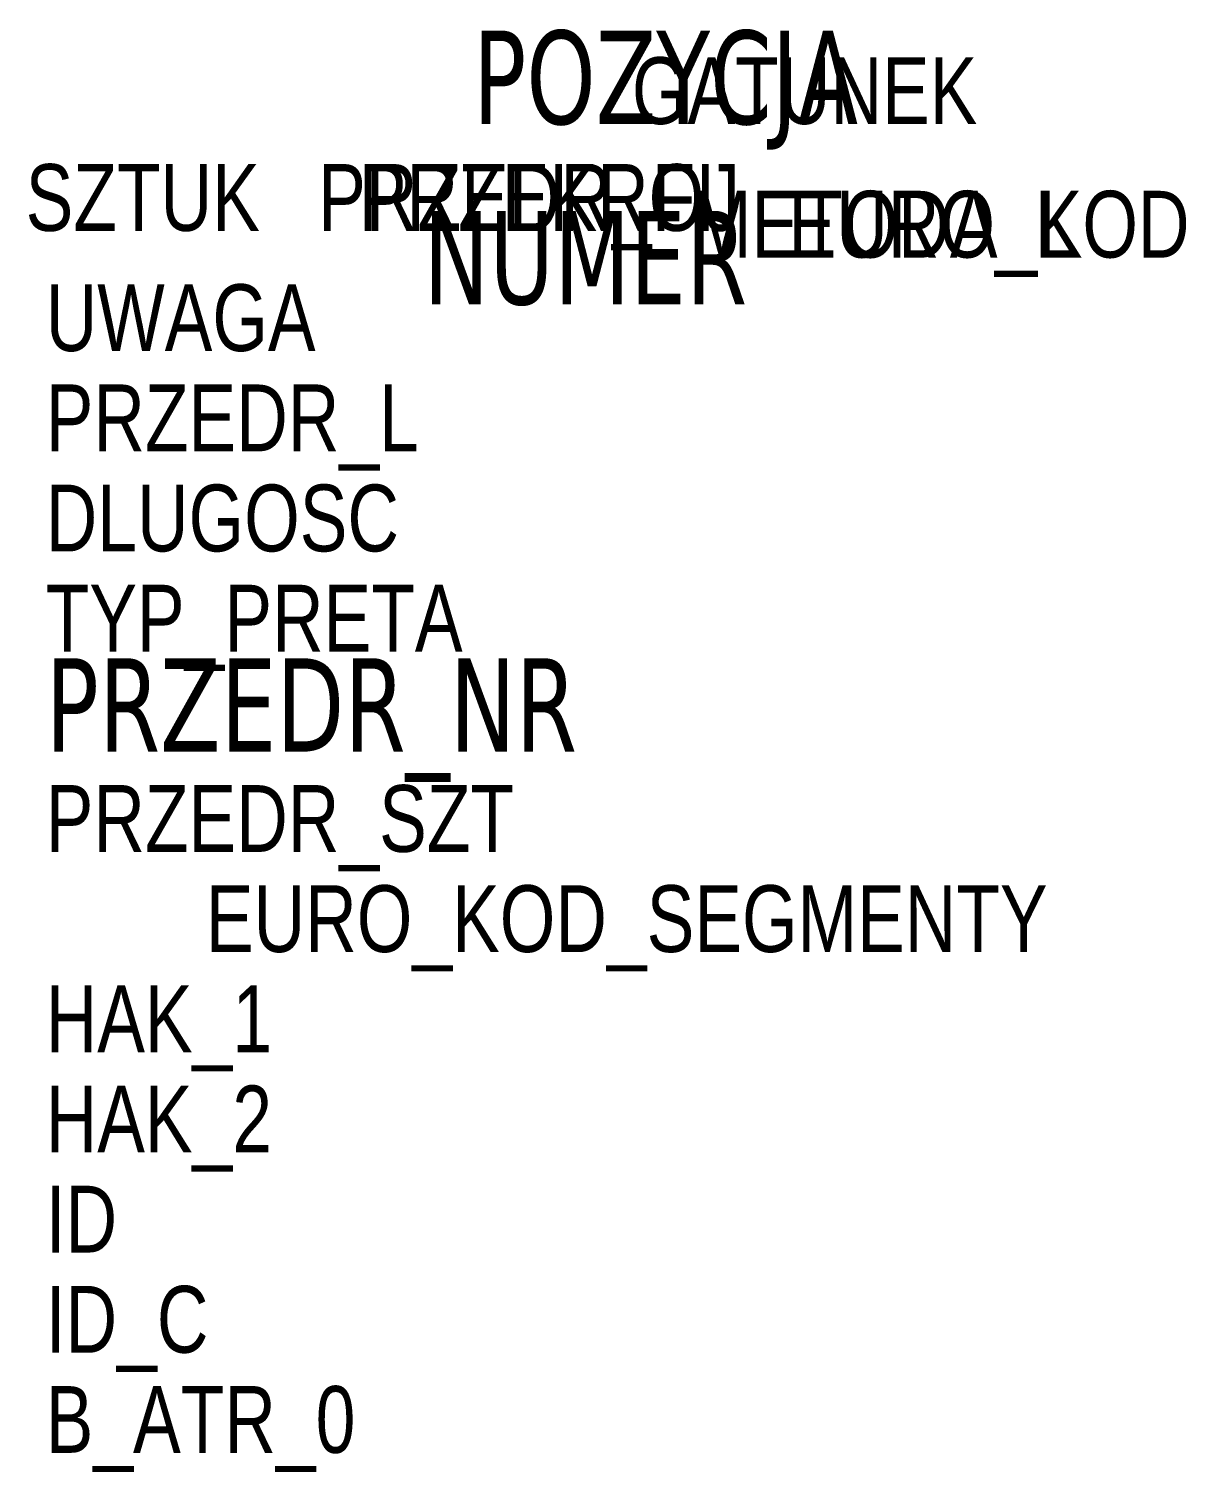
# Model space of a CAD drawing. Header units: millimetres. Extents: x 1.4 to 44.7, y -45.5 to 8.6.
import ezdxf
from ezdxf.enums import TextEntityAlignment as Align

# ---------------------------------------------------------------- set-up
doc = ezdxf.new("R2010")
doc.units = ezdxf.units.MM
doc.header["$LTSCALE"] = 10
for name, color, linetype in [('BZ_opi1', 7, 'Continuous'), ('BZ_opi2', 4, 'Continuous'), ('BZ_wym', 1, 'Continuous')]:
    doc.layers.add(name, color=color, linetype=linetype)
doc.layers.add('BZ_pom', color=6, linetype='Continuous', plot=False)
doc.styles.add('BIKTBG', font='tahoma.ttf', dxfattribs={"width": 0.85})
doc.styles.add('BIKTS', font='bikromsw.shx', dxfattribs={"width": 0.85})

msp = doc.modelspace()

# ---------------------------------------------------------------- texts
at = {"layer": 'BZ_opi1', "style": 'BIKTS', "width": 0.8}
for tag, p in [('SZTUK', (1.25, 1)), ('PRZEDR_FI', (12.202, 1)), ('PRZEKROJ', (13.726, 1)), ('UWAGA', (2, -3.5))]:
    msp.add_attdef(tag, p, '', height=2.5, dxfattribs=at)
at = {"layer": 'BZ_opi2', "style": 'BIKTBG', "width": 0.8}
msp.add_attdef('NUMER', text='', height=3.5, dxfattribs=at).set_placement((22.2, 0), align=Align.MIDDLE_CENTER)
at = {"layer": 'BZ_pom', "width": 0.8}
for tag, p, height, style in [('POZYCJA', (18, 5), 3.5, 'BIKTBG'), ('GATUNEK', (23.946, 5), 2.5, 'BIKTS'), ('METODA_L', (26.19, 0), 2.5, 'BIKTS'), ('EURO_KOD', (29.81, 0), 2.5, 'BIKTS')]:
    msp.add_attdef(tag, p, '', height=height, dxfattribs=dict(at, style=style))
at = {"layer": 'BZ_wym', "width": 0.8}
for tag, p, height, style, flags in [('PRZEDR_L', (2, -7.25), 2.5, 'BIKTS', 1), ('DLUGOSC', (2, -11), 2.5, 'BIKTS', 1), ('TYP_PRETA', (2, -14.75), 2.5, 'BIKTS', 3), ('PRZEDR_NR', (2, -18.5), 3.5, 'BIKTBG', 1), ('PRZEDR_SZT', (2, -22.25), 2.5, 'BIKTS', 1), ('EURO_KOD_SEGMENTY', (8, -26), 2.5, 'BIKTS', 3), ('HAK_1', (2, -29.75), 2.5, 'BIKTS', 3), ('HAK_2', (2, -33.5), 2.5, 'BIKTS', 3), ('ID', (2, -37.25), 2.5, 'BIKTS', 3), ('ID_C', (2, -41), 2.5, 'BIKTS', 3), ('B_ATR_0', (2, -44.75), 2.5, 'BIKTS', 3)]:
    msp.add_attdef(tag, p, '', height=height, dxfattribs=dict(at, style=style, flags=flags))

doc.saveas('drawing.dxf')
